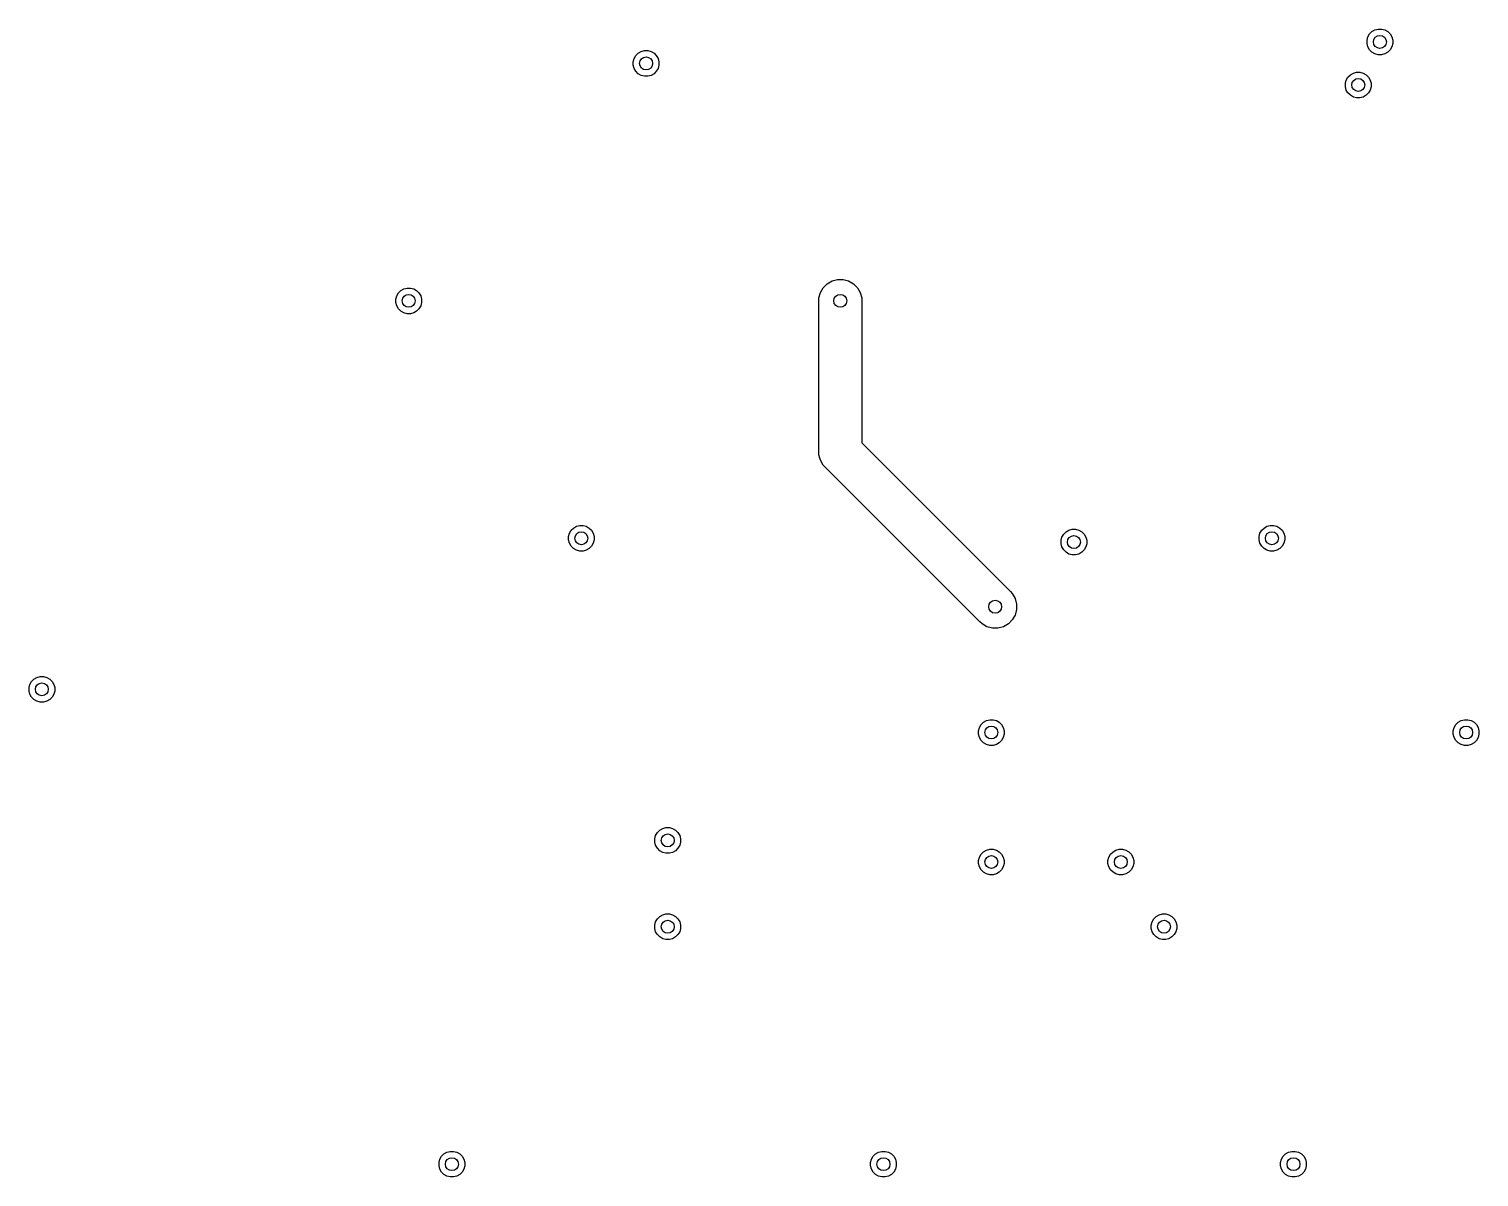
# Model space of a CAD drawing. Header units: inches. Extents: x 1.35 to 5.17, y -6.98 to -1.21.
# Drawn here: x 1.445 to 2.768, y -6.862 to -5.815 of the extents above; entities that cross this region are included whole.
import ezdxf

# ---------------------------------------------------------------- set-up
doc = ezdxf.new("R2010")
doc.units = ezdxf.units.IN
doc.header["$MEASUREMENT"] = 0
doc.layers.add('In1.Cu', color=91, linetype='CONTINUOUS', true_color=0x7fc87f)

msp = doc.modelspace()

# ---------------------------------------------------------------- linework, layer by layer
at = {"layer": 'In1.Cu', "linetype": 'CONTINUOUS'}
for p, q in [((2.6663, -5.8223), (2.6678, -5.8196)), ((2.6678, -5.8196), (2.67, -5.8174)), ((2.67, -5.8174), (2.6726, -5.8159)), ((2.6726, -5.8159), (2.6756, -5.8151)), ((2.6756, -5.8151), (2.6787, -5.8151)), ((2.6787, -5.8151), (2.6817, -5.8159)), ((2.6817, -5.8159), (2.6844, -5.8174)), ((2.6844, -5.8174), (2.6865, -5.8196)), ((2.6865, -5.8196), (2.6881, -5.8223)), ((2.6655, -5.8252), (2.6663, -5.8223)), ((2.6655, -5.8283), (2.6655, -5.8252)), ((2.6663, -5.8313), (2.6655, -5.8283)), ((2.6678, -5.834), (2.6663, -5.8313)), ((2.6881, -5.8313), (2.6865, -5.834)), ((2.6881, -5.8223), (2.6889, -5.8252)), ((2.6889, -5.8283), (2.6881, -5.8313)), ((2.6889, -5.8252), (2.6889, -5.8283)), ((1.9962, -5.8449), (1.997, -5.8419)), ((1.9962, -5.848), (1.9962, -5.8449)), ((1.997, -5.8419), (1.9985, -5.8393)), ((1.9985, -5.8393), (2.0007, -5.8371)), ((2.0007, -5.8371), (2.0034, -5.8355)), ((2.0034, -5.8355), (2.0063, -5.8347)), ((2.0063, -5.8347), (2.0094, -5.8347)), ((2.0094, -5.8347), (2.0124, -5.8355)), ((2.0124, -5.8355), (2.0151, -5.8371)), ((2.0151, -5.8371), (2.0172, -5.8393)), ((2.0172, -5.8393), (2.0188, -5.8419)), ((2.0188, -5.8419), (2.0196, -5.8449)), ((2.0196, -5.8449), (2.0196, -5.848)), ((2.67, -5.8361), (2.6678, -5.834)), ((2.6726, -5.8377), (2.67, -5.8361)), ((2.6756, -5.8385), (2.6726, -5.8377)), ((2.6787, -5.8385), (2.6756, -5.8385)), ((2.6817, -5.8377), (2.6787, -5.8385)), ((2.6844, -5.8361), (2.6817, -5.8377)), ((2.6865, -5.834), (2.6844, -5.8361)), ((1.997, -5.851), (1.9962, -5.848)), ((1.9985, -5.8536), (1.997, -5.851)), ((2.0007, -5.8558), (1.9985, -5.8536)), ((2.0034, -5.8574), (2.0007, -5.8558)), ((2.0063, -5.8582), (2.0034, -5.8574)), ((2.0094, -5.8582), (2.0063, -5.8582)), ((2.0124, -5.8574), (2.0094, -5.8582)), ((2.0151, -5.8558), (2.0124, -5.8574)), ((2.0172, -5.8536), (2.0151, -5.8558)), ((2.0188, -5.851), (2.0172, -5.8536)), ((2.0196, -5.848), (2.0188, -5.851)), ((2.6466, -5.8616), (2.6481, -5.859)), ((2.6481, -5.859), (2.6503, -5.8568)), ((2.6503, -5.8568), (2.653, -5.8552)), ((2.653, -5.8552), (2.6559, -5.8544)), ((2.6559, -5.8544), (2.659, -5.8544)), ((2.659, -5.8544), (2.662, -5.8552)), ((2.662, -5.8552), (2.6647, -5.8568)), ((2.6647, -5.8568), (2.6669, -5.859)), ((2.6669, -5.859), (2.6684, -5.8616)), ((2.6458, -5.8646), (2.6466, -5.8616)), ((2.6458, -5.8677), (2.6458, -5.8646)), ((2.6466, -5.8707), (2.6458, -5.8677)), ((2.6481, -5.8733), (2.6466, -5.8707)), ((2.6684, -5.8707), (2.6669, -5.8733)), ((2.6684, -5.8616), (2.6692, -5.8646)), ((2.6692, -5.8677), (2.6684, -5.8707)), ((2.6692, -5.8646), (2.6692, -5.8677)), ((2.6503, -5.8755), (2.6481, -5.8733)), ((2.653, -5.8771), (2.6503, -5.8755)), ((2.6559, -5.8779), (2.653, -5.8771)), ((2.659, -5.8779), (2.6559, -5.8779)), ((2.662, -5.8771), (2.659, -5.8779)), ((2.6647, -5.8755), (2.662, -5.8771)), ((2.6669, -5.8733), (2.6647, -5.8755)), ((2.1775, -6.0448), (2.1825, -6.0435)), ((2.1825, -6.0435), (2.1876, -6.0435)), ((2.1876, -6.0435), (2.1926, -6.0448)), ((1.7804, -6.0585), (1.782, -6.0558)), ((1.782, -6.0558), (1.7841, -6.0536)), ((1.7841, -6.0536), (1.7868, -6.0521)), ((1.7868, -6.0521), (1.7898, -6.0513)), ((1.7898, -6.0513), (1.7929, -6.0513)), ((1.7929, -6.0513), (1.7959, -6.0521)), ((1.7959, -6.0521), (1.7985, -6.0536)), ((1.7985, -6.0536), (1.8007, -6.0558)), ((1.8007, -6.0558), (1.8023, -6.0585)), ((2.1655, -6.0604), (2.1669, -6.0555)), ((2.1669, -6.0555), (2.1694, -6.051)), ((2.1694, -6.051), (2.1731, -6.0474)), ((2.1731, -6.0474), (2.1775, -6.0448)), ((2.1926, -6.0448), (2.197, -6.0474)), ((2.197, -6.0474), (2.2007, -6.051)), ((2.2007, -6.051), (2.2032, -6.0555)), ((2.2032, -6.0555), (2.2046, -6.0604)), ((1.7796, -6.0615), (1.7804, -6.0585)), ((1.7796, -6.0645), (1.7796, -6.0615)), ((1.7804, -6.0675), (1.7796, -6.0645)), ((1.782, -6.0702), (1.7804, -6.0675)), ((1.7841, -6.0724), (1.782, -6.0702)), ((1.8007, -6.0702), (1.7985, -6.0724)), ((1.8023, -6.0675), (1.8007, -6.0702)), ((1.8023, -6.0585), (1.803, -6.0615)), ((1.803, -6.0645), (1.8023, -6.0675)), ((1.803, -6.0615), (1.803, -6.0645)), ((2.1654, -6.063), (2.1655, -6.0604)), ((2.1654, -6.2008), (2.1654, -6.063)), ((2.2046, -6.0604), (2.2047, -6.063)), ((2.2047, -6.063), (2.2047, -6.1926)), ((1.7868, -6.0739), (1.7841, -6.0724)), ((1.7898, -6.0747), (1.7868, -6.0739)), ((1.7929, -6.0747), (1.7898, -6.0747)), ((1.7959, -6.0739), (1.7929, -6.0747)), ((1.7985, -6.0724), (1.7959, -6.0739)), ((2.1655, -6.2034), (2.1654, -6.2008)), ((2.2047, -6.1926), (2.3402, -6.3281)), ((2.1664, -6.2066), (2.1655, -6.2034)), ((2.1655, -6.2034), (2.1655, -6.2034)), ((2.1669, -6.2083), (2.1664, -6.2066)), ((2.1694, -6.2128), (2.1669, -6.2083)), ((2.1711, -6.2147), (2.1694, -6.2128)), ((2.1694, -6.2128), (2.1694, -6.2128)), ((2.3124, -6.3559), (2.1711, -6.2147)), ((1.9416, -6.2702), (1.9443, -6.2686)), ((1.9443, -6.2686), (1.9473, -6.2678)), ((1.9473, -6.2678), (1.9504, -6.2678)), ((1.9504, -6.2678), (1.9533, -6.2686)), ((1.9533, -6.2686), (1.956, -6.2702)), ((2.5716, -6.2702), (2.5742, -6.2686)), ((2.5742, -6.2686), (2.5772, -6.2678)), ((2.5772, -6.2678), (2.5803, -6.2678)), ((2.5803, -6.2678), (2.5833, -6.2686)), ((2.5833, -6.2686), (2.5859, -6.2702)), ((1.9371, -6.278), (1.9379, -6.275)), ((1.9371, -6.2811), (1.9371, -6.278)), ((1.9379, -6.284), (1.9371, -6.2811)), ((1.9379, -6.275), (1.9394, -6.2723)), ((1.9394, -6.2723), (1.9416, -6.2702)), ((1.956, -6.2702), (1.9582, -6.2723)), ((1.9582, -6.2723), (1.9597, -6.275)), ((1.9597, -6.275), (1.9605, -6.278)), ((1.9605, -6.2811), (1.9597, -6.284)), ((1.9605, -6.278), (1.9605, -6.2811)), ((2.3864, -6.2814), (2.3872, -6.2785)), ((2.3864, -6.2845), (2.3864, -6.2814)), ((2.3872, -6.2785), (2.3888, -6.2758)), ((2.3888, -6.2758), (2.3909, -6.2736)), ((2.3909, -6.2736), (2.3936, -6.2721)), ((2.3936, -6.2721), (2.3966, -6.2713)), ((2.3966, -6.2713), (2.3997, -6.2713)), ((2.3997, -6.2713), (2.4026, -6.2721)), ((2.4026, -6.2721), (2.4053, -6.2736)), ((2.4053, -6.2736), (2.4075, -6.2758)), ((2.4075, -6.2758), (2.409, -6.2785)), ((2.409, -6.2785), (2.4098, -6.2814)), ((2.4098, -6.2814), (2.4098, -6.2845)), ((2.567, -6.278), (2.5678, -6.275)), ((2.567, -6.2811), (2.567, -6.278)), ((2.5678, -6.284), (2.567, -6.2811)), ((2.5678, -6.275), (2.5694, -6.2723)), ((2.5694, -6.2723), (2.5716, -6.2702)), ((2.5859, -6.2702), (2.5881, -6.2723)), ((2.5881, -6.2723), (2.5897, -6.275)), ((2.5897, -6.275), (2.5905, -6.278)), ((2.5905, -6.2811), (2.5897, -6.284)), ((2.5905, -6.278), (2.5905, -6.2811)), ((1.9394, -6.2867), (1.9379, -6.284)), ((1.9416, -6.2889), (1.9394, -6.2867)), ((1.9443, -6.2904), (1.9416, -6.2889)), ((1.9473, -6.2912), (1.9443, -6.2904)), ((1.9504, -6.2912), (1.9473, -6.2912)), ((1.9533, -6.2904), (1.9504, -6.2912)), ((1.956, -6.2889), (1.9533, -6.2904)), ((1.9582, -6.2867), (1.956, -6.2889)), ((1.9597, -6.284), (1.9582, -6.2867)), ((2.3872, -6.2875), (2.3864, -6.2845)), ((2.3888, -6.2902), (2.3872, -6.2875)), ((2.3909, -6.2923), (2.3888, -6.2902)), ((2.3936, -6.2939), (2.3909, -6.2923)), ((2.3966, -6.2947), (2.3936, -6.2939)), ((2.3997, -6.2947), (2.3966, -6.2947)), ((2.4026, -6.2939), (2.3997, -6.2947)), ((2.4053, -6.2923), (2.4026, -6.2939)), ((2.4075, -6.2902), (2.4053, -6.2923)), ((2.409, -6.2875), (2.4075, -6.2902)), ((2.4098, -6.2845), (2.409, -6.2875)), ((2.5694, -6.2867), (2.5678, -6.284)), ((2.5716, -6.2889), (2.5694, -6.2867)), ((2.5742, -6.2904), (2.5716, -6.2889)), ((2.5772, -6.2912), (2.5742, -6.2904)), ((2.5803, -6.2912), (2.5772, -6.2912)), ((2.5833, -6.2904), (2.5803, -6.2912)), ((2.5859, -6.2889), (2.5833, -6.2904)), ((2.5881, -6.2867), (2.5859, -6.2889)), ((2.5897, -6.284), (2.5881, -6.2867)), ((2.3402, -6.3281), (2.3419, -6.33)), ((2.3419, -6.33), (2.3445, -6.3345)), ((2.3445, -6.3345), (2.3458, -6.3395)), ((2.3458, -6.3446), (2.3445, -6.3496)), ((2.3458, -6.3395), (2.3458, -6.3446)), ((2.3143, -6.3576), (2.3124, -6.3559)), ((2.3187, -6.3602), (2.3143, -6.3576)), ((2.3237, -6.3615), (2.3187, -6.3602)), ((2.3288, -6.3615), (2.3237, -6.3615)), ((2.3338, -6.3602), (2.3288, -6.3615)), ((2.3383, -6.3576), (2.3338, -6.3602)), ((2.3419, -6.354), (2.3383, -6.3576)), ((2.3445, -6.3496), (2.3419, -6.354)), ((1.445, -6.4158), (1.4458, -6.4128)), ((1.4458, -6.4128), (1.4473, -6.4101)), ((1.4473, -6.4101), (1.4495, -6.408)), ((1.4495, -6.408), (1.4522, -6.4064)), ((1.4522, -6.4064), (1.4552, -6.4056)), ((1.4552, -6.4056), (1.4582, -6.4056)), ((1.4582, -6.4056), (1.4612, -6.4064)), ((1.4612, -6.4064), (1.4639, -6.408)), ((1.4639, -6.408), (1.4661, -6.4101)), ((1.4661, -6.4101), (1.4676, -6.4128)), ((1.4676, -6.4128), (1.4684, -6.4158)), ((1.445, -6.4189), (1.445, -6.4158)), ((1.4458, -6.4218), (1.445, -6.4189)), ((1.4473, -6.4245), (1.4458, -6.4218)), ((1.4495, -6.4267), (1.4473, -6.4245)), ((1.4522, -6.4282), (1.4495, -6.4267)), ((1.4639, -6.4267), (1.4612, -6.4282)), ((1.4661, -6.4245), (1.4639, -6.4267)), ((1.4676, -6.4218), (1.4661, -6.4245)), ((1.4684, -6.4189), (1.4676, -6.4218)), ((1.4684, -6.4158), (1.4684, -6.4189)), ((1.4552, -6.429), (1.4522, -6.4282)), ((1.4582, -6.429), (1.4552, -6.429)), ((1.4612, -6.4282), (1.4582, -6.429)), ((2.3111, -6.4552), (2.3119, -6.4522)), ((2.3119, -6.4522), (2.3135, -6.4495)), ((2.3135, -6.4495), (2.3156, -6.4473)), ((2.3156, -6.4473), (2.3183, -6.4458)), ((2.3183, -6.4458), (2.3213, -6.445)), ((2.3213, -6.445), (2.3244, -6.445)), ((2.3244, -6.445), (2.3274, -6.4458)), ((2.3274, -6.4458), (2.33, -6.4473)), ((2.33, -6.4473), (2.3322, -6.4495)), ((2.3322, -6.4495), (2.3337, -6.4522)), ((2.3337, -6.4522), (2.3345, -6.4552)), ((2.7442, -6.4552), (2.745, -6.4522)), ((2.745, -6.4522), (2.7465, -6.4495)), ((2.7465, -6.4495), (2.7487, -6.4473)), ((2.7487, -6.4473), (2.7514, -6.4458)), ((2.7514, -6.4458), (2.7544, -6.445)), ((2.7544, -6.445), (2.7574, -6.445)), ((2.7574, -6.445), (2.7604, -6.4458)), ((2.7604, -6.4458), (2.7631, -6.4473)), ((2.7631, -6.4473), (2.7653, -6.4495)), ((2.7653, -6.4495), (2.7668, -6.4522)), ((2.7668, -6.4522), (2.7676, -6.4552)), ((2.3111, -6.4582), (2.3111, -6.4552)), ((2.3119, -6.4612), (2.3111, -6.4582)), ((2.3135, -6.4639), (2.3119, -6.4612)), ((2.3156, -6.4661), (2.3135, -6.4639)), ((2.3183, -6.4676), (2.3156, -6.4661)), ((2.3213, -6.4684), (2.3183, -6.4676)), ((2.3274, -6.4676), (2.3244, -6.4684)), ((2.33, -6.4661), (2.3274, -6.4676)), ((2.3322, -6.4639), (2.33, -6.4661)), ((2.3337, -6.4612), (2.3322, -6.4639)), ((2.3345, -6.4582), (2.3337, -6.4612)), ((2.3345, -6.4552), (2.3345, -6.4582)), ((2.7442, -6.4582), (2.7442, -6.4552)), ((2.745, -6.4612), (2.7442, -6.4582)), ((2.7465, -6.4639), (2.745, -6.4612)), ((2.7487, -6.4661), (2.7465, -6.4639)), ((2.7514, -6.4676), (2.7487, -6.4661)), ((2.7544, -6.4684), (2.7514, -6.4676)), ((2.7604, -6.4676), (2.7574, -6.4684)), ((2.7631, -6.4661), (2.7604, -6.4676)), ((2.7653, -6.4639), (2.7631, -6.4661)), ((2.7668, -6.4612), (2.7653, -6.4639)), ((2.7676, -6.4582), (2.7668, -6.4612)), ((2.7676, -6.4552), (2.7676, -6.4582)), ((2.3244, -6.4684), (2.3213, -6.4684)), ((2.7574, -6.4684), (2.7544, -6.4684)), ((2.0182, -6.5479), (2.0204, -6.5457)), ((2.0204, -6.5457), (2.023, -6.5442)), ((2.023, -6.5442), (2.026, -6.5434)), ((2.026, -6.5434), (2.0291, -6.5434)), ((2.0291, -6.5434), (2.0321, -6.5442)), ((2.0321, -6.5442), (2.0347, -6.5457)), ((2.0347, -6.5457), (2.0369, -6.5479)), ((2.0158, -6.5536), (2.0166, -6.5506)), ((2.0158, -6.5567), (2.0158, -6.5536)), ((2.0166, -6.5596), (2.0158, -6.5567)), ((2.0166, -6.5506), (2.0182, -6.5479)), ((2.0182, -6.5623), (2.0166, -6.5596)), ((2.0369, -6.5479), (2.0385, -6.5506)), ((2.0385, -6.5596), (2.0369, -6.5623)), ((2.0385, -6.5506), (2.0393, -6.5536)), ((2.0393, -6.5567), (2.0385, -6.5596)), ((2.0393, -6.5536), (2.0393, -6.5567)), ((2.0204, -6.5645), (2.0182, -6.5623)), ((2.023, -6.566), (2.0204, -6.5645)), ((2.026, -6.5668), (2.023, -6.566)), ((2.0291, -6.5668), (2.026, -6.5668)), ((2.0321, -6.566), (2.0291, -6.5668)), ((2.0347, -6.5645), (2.0321, -6.566)), ((2.0369, -6.5623), (2.0347, -6.5645)), ((2.3111, -6.5733), (2.3119, -6.5703)), ((2.3111, -6.5763), (2.3111, -6.5733)), ((2.3119, -6.5703), (2.3135, -6.5676)), ((2.3135, -6.5676), (2.3156, -6.5654)), ((2.3156, -6.5654), (2.3183, -6.5639)), ((2.3183, -6.5639), (2.3213, -6.5631)), ((2.3213, -6.5631), (2.3244, -6.5631)), ((2.3244, -6.5631), (2.3274, -6.5639)), ((2.3274, -6.5639), (2.33, -6.5654)), ((2.33, -6.5654), (2.3322, -6.5676)), ((2.3322, -6.5676), (2.3337, -6.5703)), ((2.3337, -6.5703), (2.3345, -6.5733)), ((2.3345, -6.5733), (2.3345, -6.5763)), ((2.4292, -6.5733), (2.43, -6.5703)), ((2.4292, -6.5763), (2.4292, -6.5733)), ((2.43, -6.5703), (2.4316, -6.5676)), ((2.4316, -6.5676), (2.4338, -6.5654)), ((2.4338, -6.5654), (2.4364, -6.5639)), ((2.4364, -6.5639), (2.4394, -6.5631)), ((2.4394, -6.5631), (2.4425, -6.5631)), ((2.4425, -6.5631), (2.4455, -6.5639)), ((2.4455, -6.5639), (2.4481, -6.5654)), ((2.4481, -6.5654), (2.4503, -6.5676)), ((2.4503, -6.5676), (2.4519, -6.5703)), ((2.4519, -6.5703), (2.4527, -6.5733)), ((2.4527, -6.5733), (2.4527, -6.5763)), ((2.3119, -6.5793), (2.3111, -6.5763)), ((2.3135, -6.582), (2.3119, -6.5793)), ((2.3156, -6.5842), (2.3135, -6.582)), ((2.3183, -6.5857), (2.3156, -6.5842)), ((2.3213, -6.5865), (2.3183, -6.5857)), ((2.3244, -6.5865), (2.3213, -6.5865)), ((2.3274, -6.5857), (2.3244, -6.5865)), ((2.33, -6.5842), (2.3274, -6.5857)), ((2.3322, -6.582), (2.33, -6.5842)), ((2.3337, -6.5793), (2.3322, -6.582)), ((2.3345, -6.5763), (2.3337, -6.5793)), ((2.43, -6.5793), (2.4292, -6.5763)), ((2.4316, -6.582), (2.43, -6.5793)), ((2.4338, -6.5842), (2.4316, -6.582)), ((2.4364, -6.5857), (2.4338, -6.5842)), ((2.4394, -6.5865), (2.4364, -6.5857)), ((2.4425, -6.5865), (2.4394, -6.5865)), ((2.4455, -6.5857), (2.4425, -6.5865)), ((2.4481, -6.5842), (2.4455, -6.5857)), ((2.4503, -6.582), (2.4481, -6.5842)), ((2.4519, -6.5793), (2.4503, -6.582)), ((2.4527, -6.5763), (2.4519, -6.5793)), ((2.0182, -6.6267), (2.0204, -6.6245)), ((2.0204, -6.6245), (2.023, -6.6229)), ((2.023, -6.6229), (2.026, -6.6221)), ((2.026, -6.6221), (2.0291, -6.6221)), ((2.0291, -6.6221), (2.0321, -6.6229)), ((2.0321, -6.6229), (2.0347, -6.6245)), ((2.0347, -6.6245), (2.0369, -6.6267)), ((2.4709, -6.6267), (2.4731, -6.6245)), ((2.4731, -6.6245), (2.4758, -6.6229)), ((2.4758, -6.6229), (2.4788, -6.6221)), ((2.4788, -6.6221), (2.4819, -6.6221)), ((2.4819, -6.6221), (2.4848, -6.6229)), ((2.4848, -6.6229), (2.4875, -6.6245)), ((2.4875, -6.6245), (2.4897, -6.6267)), ((2.0158, -6.6323), (2.0166, -6.6293)), ((2.0158, -6.6354), (2.0158, -6.6323)), ((2.0166, -6.6384), (2.0158, -6.6354)), ((2.0166, -6.6293), (2.0182, -6.6267)), ((2.0182, -6.641), (2.0166, -6.6384)), ((2.0369, -6.6267), (2.0385, -6.6293)), ((2.0385, -6.6384), (2.0369, -6.641)), ((2.0385, -6.6293), (2.0393, -6.6323)), ((2.0393, -6.6354), (2.0385, -6.6384)), ((2.0393, -6.6323), (2.0393, -6.6354)), ((2.4686, -6.6323), (2.4694, -6.6293)), ((2.4686, -6.6354), (2.4686, -6.6323)), ((2.4694, -6.6384), (2.4686, -6.6354)), ((2.4694, -6.6293), (2.4709, -6.6267)), ((2.4709, -6.641), (2.4694, -6.6384)), ((2.4897, -6.6267), (2.4912, -6.6293)), ((2.4912, -6.6384), (2.4897, -6.641)), ((2.4912, -6.6293), (2.492, -6.6323)), ((2.492, -6.6354), (2.4912, -6.6384)), ((2.492, -6.6323), (2.492, -6.6354)), ((2.0204, -6.6432), (2.0182, -6.641)), ((2.023, -6.6448), (2.0204, -6.6432)), ((2.026, -6.6456), (2.023, -6.6448)), ((2.0291, -6.6456), (2.026, -6.6456)), ((2.0321, -6.6448), (2.0291, -6.6456)), ((2.0347, -6.6432), (2.0321, -6.6448)), ((2.0369, -6.641), (2.0347, -6.6432)), ((2.4731, -6.6432), (2.4709, -6.641)), ((2.4758, -6.6448), (2.4731, -6.6432)), ((2.4788, -6.6456), (2.4758, -6.6448)), ((2.4819, -6.6456), (2.4788, -6.6456)), ((2.4848, -6.6448), (2.4819, -6.6456)), ((2.4875, -6.6432), (2.4848, -6.6448)), ((2.4897, -6.641), (2.4875, -6.6432)), ((1.819, -6.8489), (1.8198, -6.8459)), ((1.819, -6.8519), (1.819, -6.8489)), ((1.8198, -6.8459), (1.8213, -6.8432)), ((1.8213, -6.8432), (1.8235, -6.841)), ((1.8235, -6.841), (1.8262, -6.8395)), ((1.8262, -6.8395), (1.8292, -6.8387)), ((1.8292, -6.8387), (1.8323, -6.8387)), ((1.8323, -6.8387), (1.8352, -6.8395)), ((1.8352, -6.8395), (1.8379, -6.841)), ((1.8379, -6.841), (1.8401, -6.8432)), ((1.8401, -6.8432), (1.8416, -6.8459)), ((1.8416, -6.8459), (1.8424, -6.8489)), ((1.8424, -6.8489), (1.8424, -6.8519)), ((2.2127, -6.8489), (2.2135, -6.8459)), ((2.2127, -6.8519), (2.2127, -6.8489)), ((2.2135, -6.8459), (2.215, -6.8432)), ((2.215, -6.8432), (2.2172, -6.841)), ((2.2172, -6.841), (2.2199, -6.8395)), ((2.2199, -6.8395), (2.2229, -6.8387)), ((2.2229, -6.8387), (2.226, -6.8387)), ((2.226, -6.8387), (2.2289, -6.8395)), ((2.2289, -6.8395), (2.2316, -6.841)), ((2.2316, -6.841), (2.2338, -6.8432)), ((2.2338, -6.8432), (2.2353, -6.8459)), ((2.2353, -6.8459), (2.2361, -6.8489)), ((2.2361, -6.8489), (2.2361, -6.8519)), ((2.5867, -6.8489), (2.5875, -6.8459)), ((2.5867, -6.8519), (2.5867, -6.8489)), ((2.5875, -6.8459), (2.5891, -6.8432)), ((2.5891, -6.8432), (2.5912, -6.841)), ((2.5912, -6.841), (2.5939, -6.8395)), ((2.5939, -6.8395), (2.5969, -6.8387)), ((2.5969, -6.8387), (2.6, -6.8387)), ((2.6, -6.8387), (2.6029, -6.8395)), ((2.6029, -6.8395), (2.6056, -6.841)), ((2.6056, -6.841), (2.6078, -6.8432)), ((2.6078, -6.8432), (2.6093, -6.8459)), ((2.6093, -6.8459), (2.6101, -6.8489)), ((2.6101, -6.8489), (2.6101, -6.8519)), ((1.8198, -6.8549), (1.819, -6.8519)), ((1.8213, -6.8576), (1.8198, -6.8549)), ((1.8235, -6.8598), (1.8213, -6.8576)), ((1.8262, -6.8613), (1.8235, -6.8598)), ((1.8292, -6.8621), (1.8262, -6.8613)), ((1.8323, -6.8621), (1.8292, -6.8621)), ((1.8352, -6.8613), (1.8323, -6.8621)), ((1.8379, -6.8598), (1.8352, -6.8613)), ((1.8401, -6.8576), (1.8379, -6.8598)), ((1.8416, -6.8549), (1.8401, -6.8576)), ((1.8424, -6.8519), (1.8416, -6.8549)), ((2.2135, -6.8549), (2.2127, -6.8519)), ((2.215, -6.8576), (2.2135, -6.8549)), ((2.2172, -6.8598), (2.215, -6.8576)), ((2.2199, -6.8613), (2.2172, -6.8598)), ((2.2229, -6.8621), (2.2199, -6.8613)), ((2.226, -6.8621), (2.2229, -6.8621)), ((2.2289, -6.8613), (2.226, -6.8621)), ((2.2316, -6.8598), (2.2289, -6.8613)), ((2.2338, -6.8576), (2.2316, -6.8598)), ((2.2353, -6.8549), (2.2338, -6.8576)), ((2.2361, -6.8519), (2.2353, -6.8549)), ((2.5875, -6.8549), (2.5867, -6.8519)), ((2.5891, -6.8576), (2.5875, -6.8549)), ((2.5912, -6.8598), (2.5891, -6.8576)), ((2.5939, -6.8613), (2.5912, -6.8598)), ((2.5969, -6.8621), (2.5939, -6.8613)), ((2.6, -6.8621), (2.5969, -6.8621)), ((2.6029, -6.8613), (2.6, -6.8621)), ((2.6056, -6.8598), (2.6029, -6.8613)), ((2.6078, -6.8576), (2.6056, -6.8598)), ((2.6093, -6.8549), (2.6078, -6.8576)), ((2.6101, -6.8519), (2.6093, -6.8549))]:
    msp.add_line(p, q, dxfattribs=at)
at = {"layer": 'In1.Cu'}
for centre in [(2.6772, -5.8268), (2.0079, -5.8465), (2.6575, -5.8661), (1.7913, -6.063), (2.185, -6.063), (1.9488, -6.2795), (2.3981, -6.283), (2.5787, -6.2795), (2.3263, -6.342), (1.4567, -6.4173), (2.3228, -6.4567), (2.7559, -6.4567), (2.0276, -6.5551), (2.3228, -6.5748), (2.4409, -6.5748), (2.0276, -6.6339), (2.4803, -6.6339), (1.8307, -6.8504), (2.2244, -6.8504), (2.5984, -6.8504)]:
    msp.add_circle(centre, 0.00591, dxfattribs=at)

doc.saveas('drawing.dxf')
